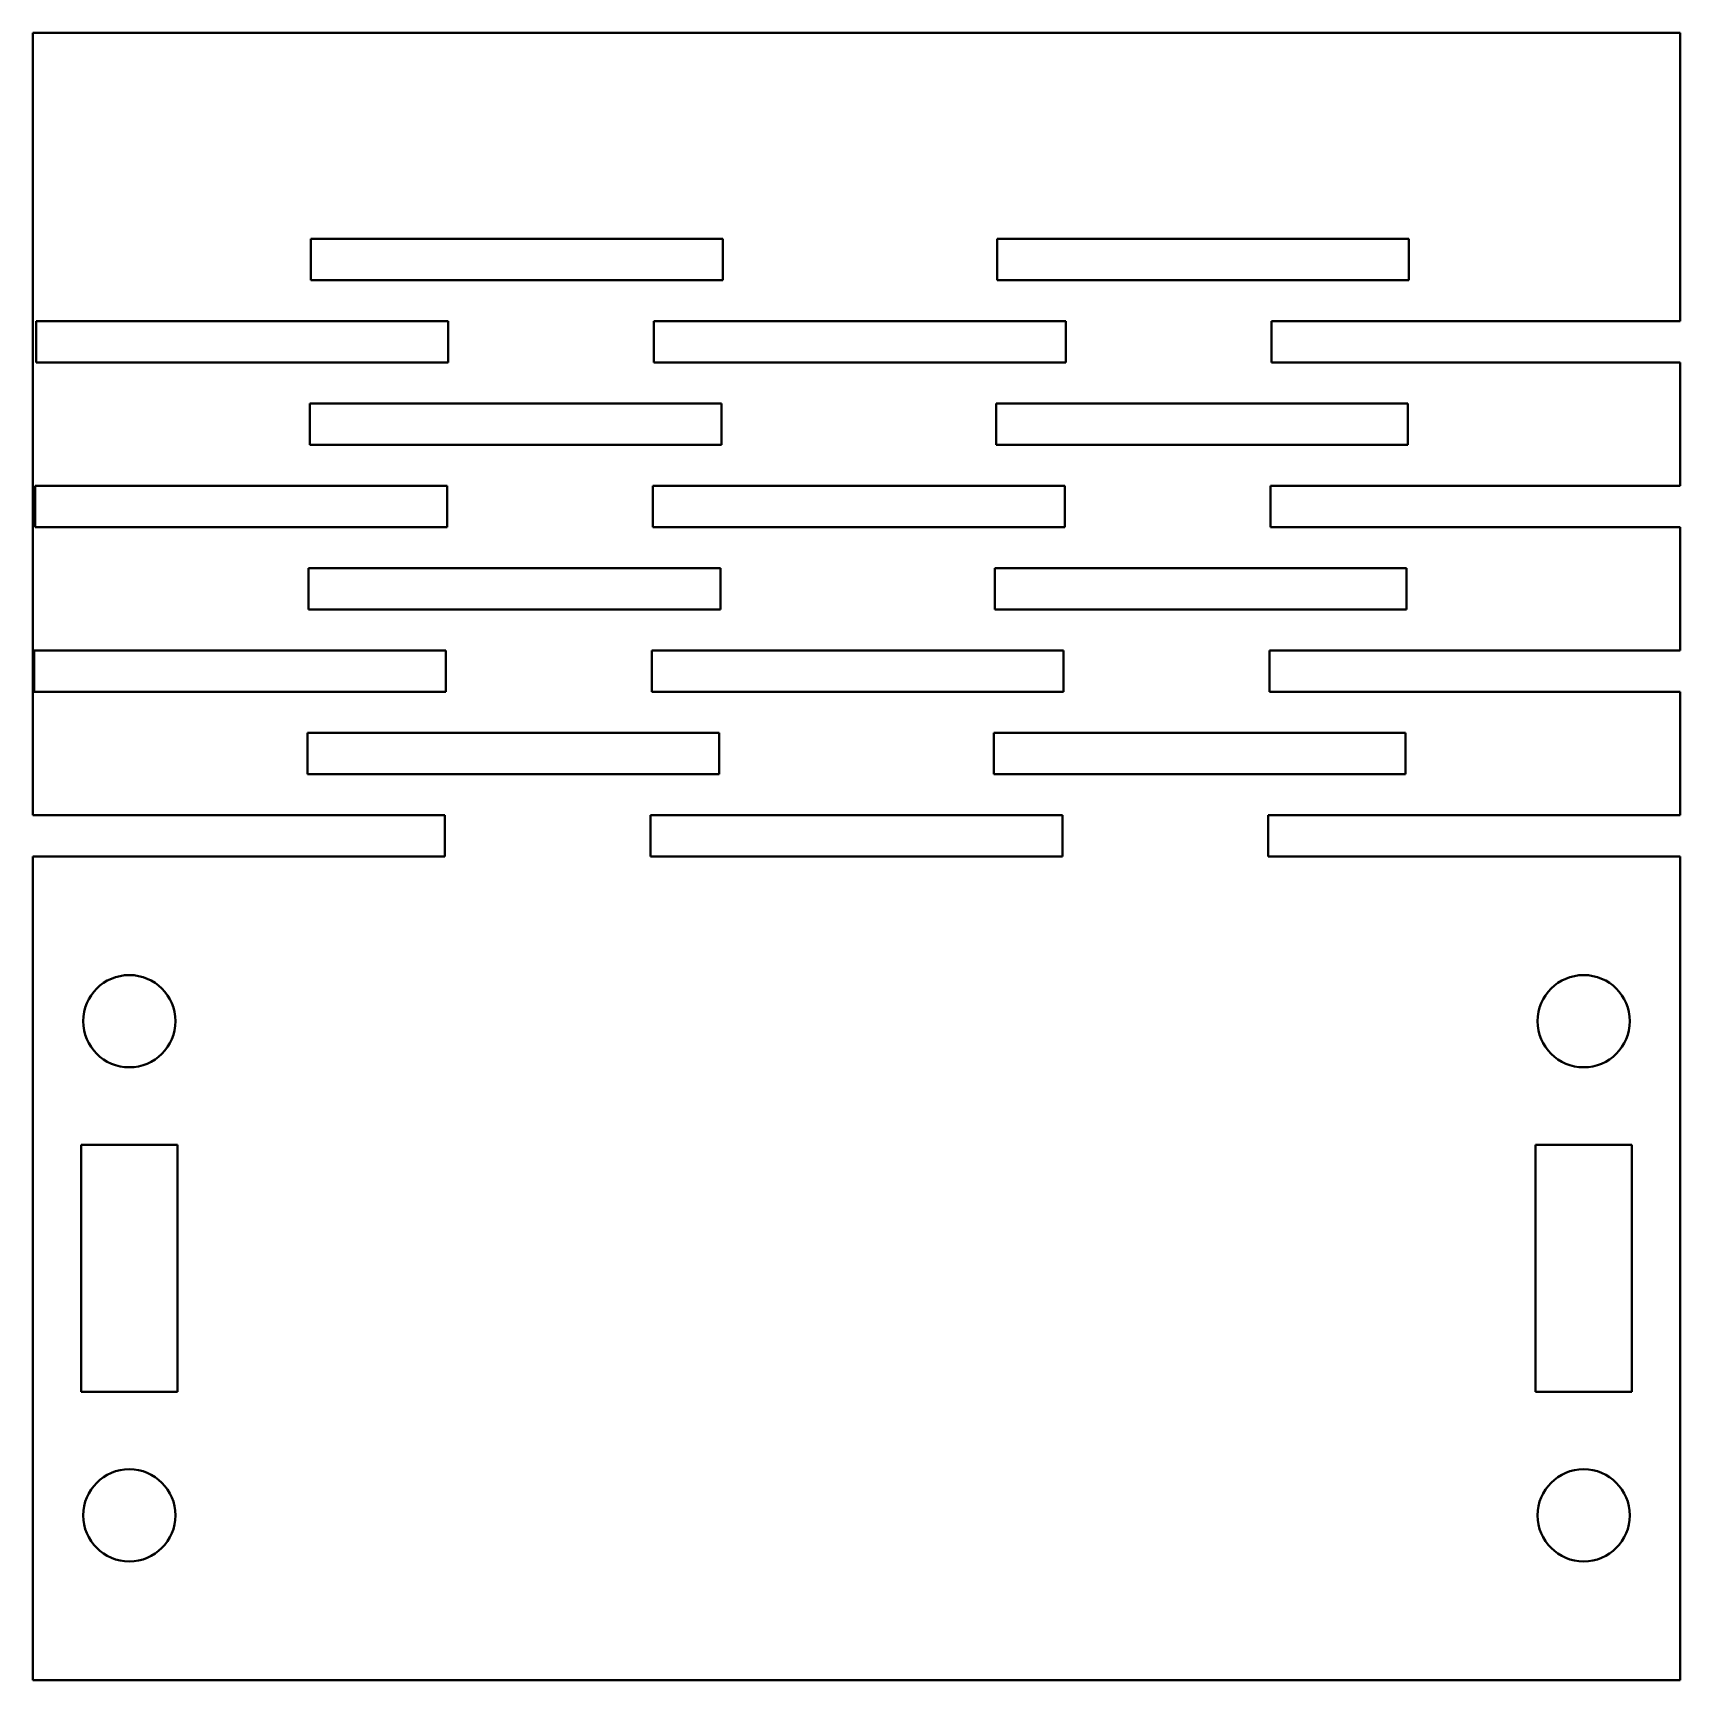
# Model space of a CAD drawing. Header units: inches. Extents: x -1 to 1, y -0.5 to 1.5.
import ezdxf

# ---------------------------------------------------------------- set-up
doc = ezdxf.new("R2010")
doc.units = ezdxf.units.IN
doc.header["$MEASUREMENT"] = 0
doc.layers.add('Visible', color=7, linetype='Continuous', lineweight=40)

msp = doc.modelspace()

# ---------------------------------------------------------------- linework, layer by layer
at = {"layer": 'Visible'}
for p, q in [((-1, 1.5), (1, 1.5)), ((-1, 0.55), (-1, 1.5)), ((1, 1.15), (1, 1.5)), ((-0.6625, 1.25), (-0.1625, 1.25)), ((-0.6625, 1.25), (-0.6625, 1.2)), ((-0.1625, 1.25), (-0.1625, 1.2)), ((0.1708, 1.25), (0.1708, 1.2)), ((0.1708, 1.25), (0.6708, 1.25)), ((0.6708, 1.25), (0.6708, 1.2)), ((-0.6625, 1.2), (-0.1625, 1.2)), ((0.1708, 1.2), (0.6708, 1.2)), ((-0.9959, 1.15), (-0.9959, 1.1)), ((-0.9959, 1.15), (-0.4959, 1.15)), ((-0.4959, 1.15), (-0.4959, 1.1)), ((-0.2459, 1.15), (0.2541, 1.15)), ((-0.2459, 1.15), (-0.2459, 1.1)), ((0.2541, 1.15), (0.2541, 1.1)), ((0.5041, 1.15), (0.5041, 1.1)), ((0.5041, 1.15), (1, 1.15)), ((-0.9959, 1.1), (-0.4959, 1.1)), ((-0.2459, 1.1), (0.2541, 1.1)), ((0.5041, 1.1), (1, 1.1)), ((1, 0.95), (1, 1.1)), ((-0.6639, 1.05), (-0.1639, 1.05)), ((-0.6639, 1.05), (-0.6639, 1)), ((-0.1639, 1.05), (-0.1639, 1)), ((0.1694, 1.05), (0.1694, 1)), ((0.1694, 1.05), (0.6694, 1.05)), ((0.6694, 1.05), (0.6694, 1)), ((-0.6639, 1), (-0.1639, 1)), ((0.1694, 1), (0.6694, 1)), ((-0.9972, 0.95), (-0.9972, 0.9)), ((-0.9972, 0.95), (-0.4972, 0.95)), ((-0.4972, 0.95), (-0.4972, 0.9)), ((-0.2472, 0.95), (0.2528, 0.95)), ((-0.2472, 0.95), (-0.2472, 0.9)), ((0.2528, 0.95), (0.2528, 0.9)), ((0.5028, 0.95), (0.5028, 0.9)), ((0.5028, 0.95), (1, 0.95)), ((-0.9972, 0.9), (-0.4972, 0.9)), ((-0.2472, 0.9), (0.2528, 0.9)), ((0.5028, 0.9), (1, 0.9)), ((1, 0.75), (1, 0.9)), ((-0.6653, 0.85), (-0.1653, 0.85)), ((-0.6653, 0.85), (-0.6653, 0.8)), ((-0.1653, 0.85), (-0.1653, 0.8)), ((0.168, 0.85), (0.168, 0.8)), ((0.168, 0.85), (0.668, 0.85)), ((0.668, 0.85), (0.668, 0.8)), ((-0.6653, 0.8), (-0.1653, 0.8)), ((0.168, 0.8), (0.668, 0.8)), ((-0.9986, 0.75), (-0.9986, 0.7)), ((-0.9986, 0.75), (-0.4986, 0.75)), ((-0.4986, 0.75), (-0.4986, 0.7)), ((-0.2486, 0.75), (0.2514, 0.75)), ((-0.2486, 0.75), (-0.2486, 0.7)), ((0.2514, 0.75), (0.2514, 0.7)), ((0.5014, 0.75), (0.5014, 0.7)), ((0.5014, 0.75), (1, 0.75)), ((-0.9986, 0.7), (-0.4986, 0.7)), ((-0.2486, 0.7), (0.2514, 0.7)), ((0.5014, 0.7), (1, 0.7)), ((1, 0.55), (1, 0.7)), ((-0.6667, 0.65), (-0.1667, 0.65)), ((-0.6667, 0.65), (-0.6667, 0.6)), ((-0.1667, 0.65), (-0.1667, 0.6)), ((0.1667, 0.65), (0.6667, 0.65)), ((0.1667, 0.65), (0.1667, 0.6)), ((0.6667, 0.65), (0.6667, 0.6)), ((-0.6667, 0.6), (-0.1667, 0.6)), ((0.1667, 0.6), (0.6667, 0.6)), ((-1, 0.55), (-0.5, 0.55)), ((-0.5, 0.55), (-0.5, 0.5)), ((-0.25, 0.55), (0.25, 0.55)), ((-0.25, 0.55), (-0.25, 0.5)), ((0.25, 0.55), (0.25, 0.5)), ((0.5, 0.55), (0.5, 0.5)), ((0.5, 0.55), (1, 0.55)), ((-1, 0.5), (-0.5, 0.5)), ((-0.25, 0.5), (0.25, 0.5)), ((0.5, 0.5), (1, 0.5)), ((-1, -0.5), (-1, 0.5)), ((1, -0.5), (1, 0.5)), ((-0.9415, -0.15), (-0.9415, 0.15)), ((-0.8245, 0.15), (-0.9415, 0.15)), ((-0.8245, -0.15), (-0.8245, 0.15)), ((0.8245, -0.15), (0.8245, 0.15)), ((0.9415, 0.15), (0.8245, 0.15)), ((0.9415, -0.15), (0.9415, 0.15)), ((-0.8245, -0.15), (-0.9415, -0.15)), ((0.9415, -0.15), (0.8245, -0.15)), ((-1, -0.5), (1, -0.5))]:
    msp.add_line(p, q, dxfattribs=at)
for centre in [(-0.883, 0.3), (0.883, 0.3), (-0.883, -0.3), (0.883, -0.3)]:
    msp.add_circle(centre, 0.056, dxfattribs=at)

doc.saveas('drawing.dxf')
